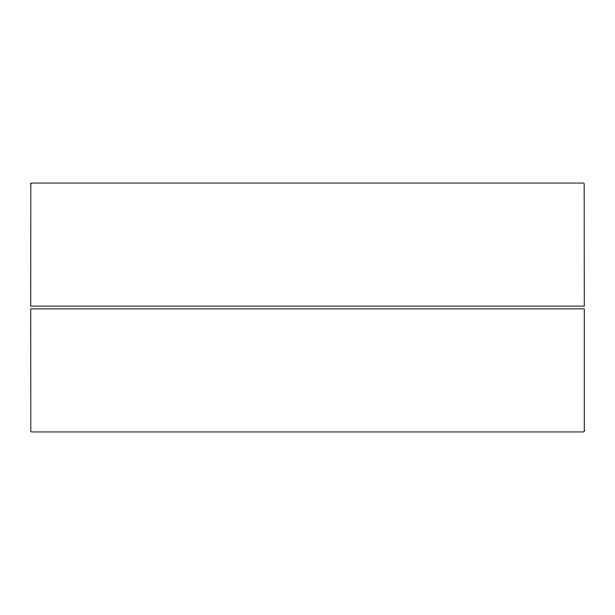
<?xml version="1.0" encoding="UTF-8"?>
<svg xmlns="http://www.w3.org/2000/svg" width="615" height="615" viewBox="0 0 615 615"><rect width="100%" height="100%" fill="white"/><g stroke="black" fill="none" stroke-linecap="round" stroke-linejoin="round"><path stroke-width="0.92" d="M30.842 183.893L30.75 306.116L584.25 306.116L584.158 183.893A0.861 0.861 0 0 0 583.32 183.055L31.68 183.055A0.861 0.861 0 0 0 30.842 183.893M584.25 430.577L584.158 431.107A0.861 0.861 0 0 1 583.32 431.945L31.68 431.945A0.861 0.861 0 0 1 30.842 431.107L30.75 308.884L584.25 308.884L584.25 430.577"/></g></svg>
